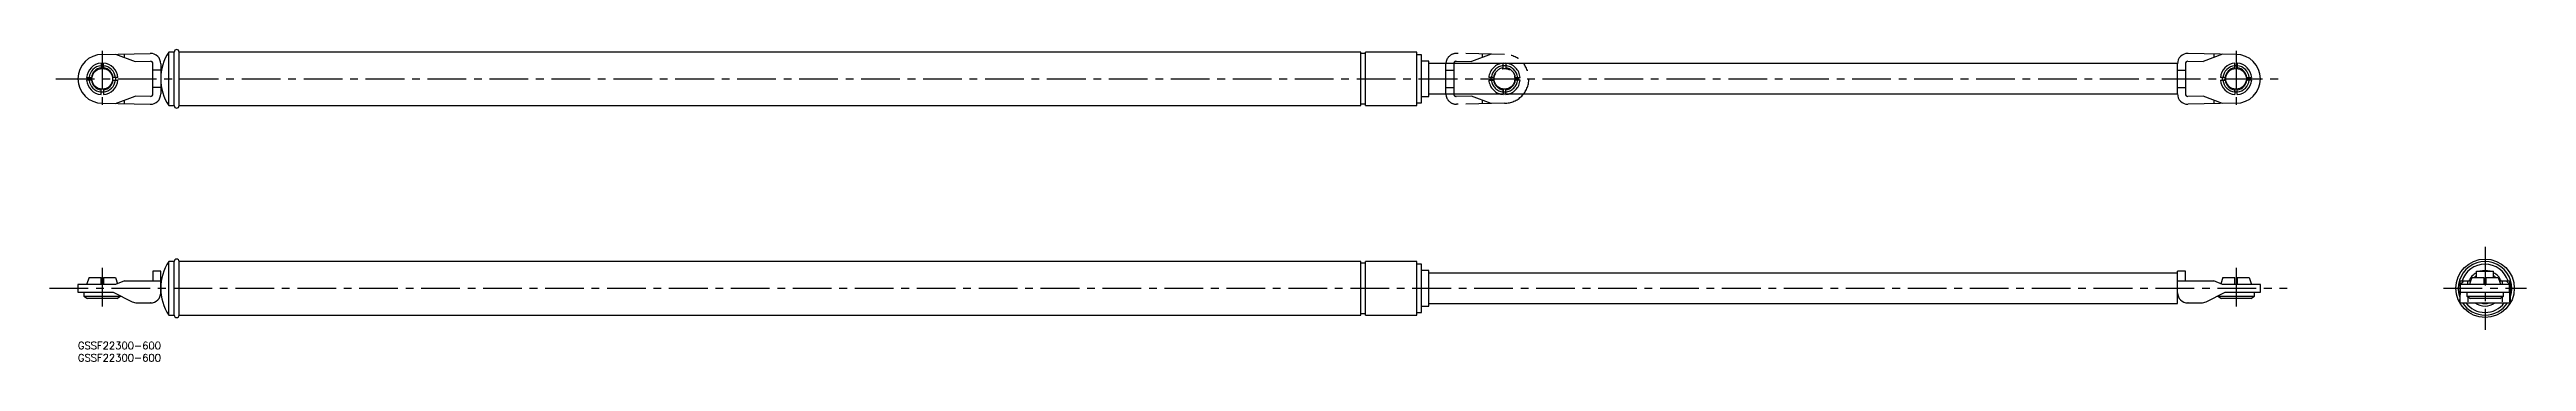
# Model space of a CAD drawing. Extents: x -12 to 1004, y -8 to 120.
import ezdxf

# ---------------------------------------------------------------- set-up
doc = ezdxf.new("R2010")
doc.units = 0
doc.header["$LTSCALE"] = 0.5
doc.linetypes.add('CENTER', pattern=[50.8, 31.75, -6.35, 6.35, -6.35])
doc.linetypes.add('PHANTOM', pattern=[63.5, 31.75, -6.35, 6.35, -6.35, 6.35, -6.35])
for name, color, linetype in [('MSM_CENTER', 1, 'CENTER'), ('MSM_CONTINUOUS', 7, 'CONTINUOUS'), ('MSM_IMAGINARY', 6, 'PHANTOM'), ('MSM_PART_NUMBER', 7, 'CONTINUOUS')]:
    doc.layers.add(name, color=color, linetype=linetype)
doc.styles.get("Standard").update_dxf_attribs({"font": 'txt.shx', "height": 3, "bigfont": 'bigfont.shx'})

msp = doc.modelspace()

# ---------------------------------------------------------------- linework, layer by layer
at = {"layer": 'MSM_CENTER'}
for p, q in [((10, 119.4), (10, 96.5)), ((10, 119.4), (10, 96.5)), ((885, 119.4), (885, 96.5)), ((885, 119.4), (885, 96.5)), ((-9, 107.9), (904.1, 107.9)), ((987.1, 39), (987.1, 5)), ((-11.6, 22), (905.9, 22)), ((10, 30.4), (10, 13.8)), ((885, 30.4), (885, 13.8)), ((970.1, 22), (1004.1, 22))]:
    msp.add_line(p, q, dxfattribs=at)
at = {"layer": 'MSM_CONTINUOUS'}
for p, q in [((9.5, 114.3), (9.5, 112.1)), ((9.5, 114.3), (9.5, 112.1)), ((9.5, 113.4), (10, 113.4)), ((9.5, 113.4), (10, 113.4)), ((9.5, 113.3), (9.5, 112.4)), ((9.5, 113.3), (9.5, 112.4)), ((9.6, 113.4), (10, 113.4)), ((9.6, 113.4), (10, 113.4)), ((10, 117.9), (29.7, 118.3)), ((10, 113.4), (10.5, 113.4)), ((10, 113.4), (10.5, 113.4)), ((10, 113.4), (10.5, 113.4)), ((10, 113.4), (10.5, 113.4)), ((10.5, 112.1), (10.5, 114.3)), ((10.5, 112.1), (10.5, 114.3)), ((10.5, 113.3), (10.5, 112.4)), ((10.5, 113.3), (10.5, 112.4)), ((15.5, 118), (23.5, 115)), ((19.1, 116.7), (19.1, 118.1)), ((23.5, 115), (29.8, 115.1)), ((30.8, 101.7), (30.8, 114.1)), ((34, 114.1), (34, 101.7)), ((39.5, 118.9), (37.3, 118.9)), ((37.3, 96.9), (37.3, 118.9)), ((39.5, 96.9), (39.5, 118.9)), ((526.1, 118.9), (41.5, 118.9)), ((41.5, 96.9), (41.5, 118.9)), ((526.1, 96.9), (526.1, 118.9)), ((528, 118.3), (526.1, 118.3)), ((549, 118.9), (528, 118.9)), ((528, 96.9), (528, 118.9)), ((549, 96.9), (549, 118.9)), ((551, 117.8), (549, 117.8)), ((551, 98), (551, 117.8)), ((554, 115.2), (551, 115.2)), ((554, 100.6), (554, 115.2)), ((861, 114.2), (554, 114.2)), ((861, 101.7), (861, 114.1)), ((864.2, 114.1), (864.2, 101.7)), ((865.2, 115.1), (871.5, 115)), ((885, 117.9), (865.3, 118.3)), ((879.5, 118), (871.5, 115)), ((875.9, 118.1), (875.9, 116.7)), ((884.5, 112.1), (884.5, 114.3)), ((884.5, 112.1), (884.5, 114.3)), ((884.5, 113.4), (885, 113.4)), ((884.5, 113.4), (885, 113.4)), ((884.5, 113.4), (885, 113.4)), ((884.5, 113.4), (885, 113.4)), ((885, 113.4), (885.5, 113.4)), ((885, 113.4), (885.5, 113.4)), ((885, 113.4), (885.5, 113.4)), ((885, 113.4), (885.5, 113.4)), ((885.5, 114.3), (885.5, 112.1)), ((885.5, 114.3), (885.5, 113.3)), ((885.5, 114.3), (885.5, 112.1)), ((3.6, 108.4), (5.8, 108.4)), ((5.8, 107.4), (3.6, 107.4)), ((5.8, 107.4), (3.6, 107.4)), ((4.5, 107.9), (4.5, 108.4)), ((4.5, 107.9), (4.5, 108.4)), ((4.5, 107.9), (4.5, 108.4)), ((4.5, 107.9), (4.5, 108.4)), ((4.5, 107.5), (4.5, 107.9)), ((4.5, 107.4), (4.5, 107.9)), ((4.5, 107.5), (4.5, 107.9)), ((4.5, 107.4), (4.5, 107.9)), ((9.5, 101.5), (9.5, 103.7)), ((9.5, 101.5), (9.5, 103.7)), ((9.5, 101.5), (9.5, 102.5)), ((10, 102.4), (9.5, 102.4)), ((10, 102.4), (9.5, 102.4)), ((10, 102.4), (9.5, 102.4)), ((10, 102.4), (9.5, 102.4)), ((10.5, 102.4), (10, 102.4)), ((10.5, 102.4), (10, 102.4)), ((10.5, 102.4), (10, 102.4)), ((10.5, 102.4), (10, 102.4)), ((10.5, 103.7), (10.5, 101.5)), ((10.5, 103.7), (10.5, 101.5)), ((16.4, 108.4), (14.2, 108.4)), ((14.2, 107.4), (16.4, 107.4)), ((14.2, 107.4), (16.4, 107.4)), ((15.5, 108.4), (15.5, 107.9)), ((15.5, 108.4), (15.5, 107.9)), ((15.5, 108.4), (15.5, 107.9)), ((15.5, 108.4), (15.5, 107.9)), ((15.5, 107.9), (15.5, 107.4)), ((15.5, 107.9), (15.5, 107.4)), ((15.5, 107.9), (15.5, 107.4)), ((15.5, 107.9), (15.5, 107.4)), ((34, 111.4), (30.8, 111.4)), ((34, 104.4), (30.8, 104.4)), ((554, 101.7), (861, 101.7)), ((861, 111.4), (864.2, 111.4)), ((861, 104.4), (864.2, 104.4)), ((880.8, 108.4), (878.6, 108.4)), ((880.8, 108.4), (878.6, 108.4)), ((878.6, 107.4), (880.8, 107.4)), ((879.5, 107.9), (879.5, 108.4)), ((879.5, 107.9), (879.5, 108.4)), ((879.5, 107.9), (879.5, 108.4)), ((879.5, 107.9), (879.5, 108.4)), ((879.5, 107.4), (879.5, 107.9)), ((879.5, 107.4), (879.5, 107.9)), ((879.5, 107.4), (879.5, 107.9)), ((879.5, 107.4), (879.5, 107.9)), ((884.5, 103.7), (884.5, 101.5)), ((884.5, 103.7), (884.5, 101.5)), ((884.5, 102.5), (884.5, 103.4)), ((884.5, 102.5), (884.5, 103.4)), ((885, 102.4), (884.5, 102.4)), ((885, 102.4), (884.5, 102.4)), ((885, 102.4), (884.5, 102.4)), ((885, 102.4), (884.5, 102.4)), ((885.4, 102.4), (885, 102.4)), ((885.5, 102.4), (885, 102.4)), ((885.4, 102.4), (885, 102.4)), ((885.5, 102.4), (885, 102.4)), ((885.5, 101.5), (885.5, 103.7)), ((885.5, 101.5), (885.5, 103.7)), ((885.5, 102.5), (885.5, 103.4)), ((885.5, 102.5), (885.5, 103.4)), ((889.2, 108.4), (891.4, 108.4)), ((889.2, 108.4), (891.4, 108.4)), ((891.4, 107.4), (889.2, 107.4)), ((890.5, 108.4), (890.5, 107.9)), ((890.5, 108.4), (890.5, 107.9)), ((890.5, 108.4), (890.5, 107.9)), ((890.5, 108.4), (890.5, 107.9)), ((890.5, 107.9), (890.5, 107.4)), ((890.5, 107.9), (890.5, 107.4)), ((890.5, 107.9), (890.5, 107.4)), ((890.5, 107.9), (890.5, 107.4)), ((10, 97.9), (29.7, 97.5)), ((15.5, 97.8), (23.5, 100.8)), ((19.1, 97.7), (19.1, 99.2)), ((29.8, 100.7), (23.5, 100.8)), ((37.3, 96.9), (39.5, 96.9)), ((41.5, 96.9), (526.1, 96.9)), ((526.1, 97.6), (528, 97.6)), ((528, 96.9), (549, 96.9)), ((549, 98), (551, 98)), ((551, 100.6), (554, 100.6)), ((871.5, 100.8), (865.2, 100.7)), ((885, 97.9), (865.3, 97.5)), ((879.5, 97.8), (871.5, 100.8)), ((875.9, 99.2), (875.9, 97.7)), ((39.5, 33), (37.3, 33)), ((37.3, 11), (37.3, 33)), ((39.5, 11), (39.5, 33)), ((526.1, 33), (41.5, 33)), ((41.5, 11), (41.5, 33)), ((526.1, 11), (526.1, 33)), ((528, 32.3), (526.1, 32.3)), ((549, 33), (528, 33)), ((528, 11), (528, 33)), ((549, 11), (549, 33)), ((551, 31.9), (549, 31.9)), ((551, 12.1), (551, 31.9)), ((0, 23.6), (0, 20.4)), ((15.5, 23.6), (0, 23.6)), ((0, 20.4), (14.5, 20.4)), ((2.5, 20.4), (2.5, 18.8)), ((4.6, 26.4), (3.6, 23.6)), ((4.6, 26.4), (9.5, 26.4)), ((9.5, 23.6), (9.5, 26.4)), ((10.5, 26.4), (15.4, 26.4)), ((10.5, 26.4), (10.5, 23.6)), ((14.5, 20.4), (22.3, 16.5)), ((15.4, 26.4), (16.3, 23.9)), ((19.1, 25), (15.5, 23.6)), ((19.1, 25), (34, 25)), ((34, 29), (30.8, 29)), ((30.8, 29), (30.8, 25)), ((34, 20.2), (34, 29)), ((554, 29.3), (551, 29.3)), ((554, 14.7), (554, 29.3)), ((861, 28.2), (554, 28.2)), ((864.2, 29), (861, 29)), ((861, 15.8), (861, 29)), ((861, 25), (875.9, 25)), ((864.2, 25), (864.2, 29)), ((872.7, 16.5), (880.5, 20.4)), ((879.5, 23.6), (875.9, 25)), ((879.6, 26.4), (878.7, 23.9)), ((895, 23.6), (879.5, 23.6)), ((879.6, 26.4), (884.5, 26.4)), ((880.5, 20.4), (895, 20.4)), ((884.5, 23.6), (884.5, 26.4)), ((885.5, 26.4), (890.4, 26.4)), ((885.5, 26.4), (885.5, 23.6)), ((890.4, 26.4), (891.4, 23.6)), ((892.5, 18.8), (892.5, 20.4)), ((895, 20.4), (895, 23.6)), ((976.7, 25), (976.7, 16)), ((976.7, 25), (981.2, 25)), ((976.7, 25), (976.7, 25)), ((976.8, 16.5), (977, 20.4)), ((977, 23.6), (976.9, 25)), ((978.3, 25), (977, 23.6)), ((997.2, 23.6), (977, 23.6)), ((977, 20.4), (997.2, 20.4)), ((977.1, 20.4), (977.1, 23.6)), ((979.6, 20.4), (979.6, 18.8)), ((980, 23.6), (980, 25)), ((981, 24.5), (980.7, 23.6)), ((981.7, 26.4), (981, 24.5)), ((981.7, 26.4), (986.6, 26.4)), ((983.6, 26.4), (983.6, 29)), ((983.6, 29), (990.6, 29)), ((986.6, 26.4), (986.6, 23.6)), ((987.6, 26.4), (992.5, 26.4)), ((987.6, 23.6), (987.6, 26.4)), ((990.6, 26.4), (990.6, 29)), ((992.5, 26.4), (993.2, 24.5)), ((993, 25), (997.5, 25)), ((993.2, 24.5), (993.5, 23.6)), ((994.2, 23.6), (994.2, 25)), ((994.6, 18.8), (994.6, 20.4)), ((995.8, 25), (997.2, 23.6)), ((997.1, 20.4), (997.1, 23.6)), ((997.2, 23.6), (997.3, 25)), ((997.3, 16.5), (997.2, 20.4)), ((997.5, 16), (997.5, 25)), ((997.5, 25), (997.5, 25)), ((2.5, 18.8), (4, 17.8)), ((2.5, 18.8), (17.5, 18.8)), ((16, 17.8), (4, 17.8)), ((16, 17.8), (17.5, 18.8)), ((17.5, 18.8), (17.5, 18.9)), ((24.2, 16), (29.7, 16)), ((29.8, 16), (29.7, 16)), ((37.3, 11), (39.5, 11)), ((41.5, 11), (526.1, 11)), ((526.1, 11.6), (528, 11.6)), ((528, 11), (549, 11)), ((549, 12.1), (551, 12.1)), ((551, 14.7), (554, 14.7)), ((554, 15.8), (861, 15.8)), ((865.3, 16), (865.2, 16)), ((865.3, 16), (870.8, 16)), ((877.5, 18.9), (877.5, 18.8)), ((877.5, 18.8), (879, 17.8)), ((877.5, 18.8), (892.5, 18.8)), ((891, 17.8), (879, 17.8)), ((891, 17.8), (892.5, 18.8)), ((976.7, 16), (997.5, 16)), ((976.7, 16), (976.7, 16)), ((976.8, 16.4), (976.8, 16.5)), ((976.8, 16.3), (976.8, 16.4)), ((976.8, 16.4), (976.8, 16.4)), ((976.8, 16.2), (976.8, 16.3)), ((976.8, 16.3), (976.8, 16.3)), ((976.8, 16.3), (976.8, 16.3)), ((976.8, 16.3), (976.8, 16.3)), ((976.8, 16.1), (976.8, 16.2)), ((976.8, 16.2), (976.8, 16.2)), ((976.8, 16.2), (976.8, 16.2)), ((976.8, 16), (976.8, 16.1)), ((976.8, 16.1), (976.8, 16.1)), ((976.8, 16.1), (976.8, 16.1)), ((976.8, 16.1), (976.8, 16.1)), ((976.8, 16.1), (976.8, 16.1)), ((976.8, 16.1), (976.8, 16.1)), ((976.8, 16), (976.8, 16)), ((976.8, 16), (976.8, 16)), ((976.8, 16), (976.8, 16)), ((976.8, 16), (976.8, 16)), ((976.8, 16), (976.8, 16)), ((976.8, 16), (976.8, 16)), ((976.8, 16), (976.8, 16)), ((979.6, 18.8), (981.1, 17.8)), ((979.6, 18.8), (994.6, 18.8)), ((980.1, 18.4), (980, 16.5)), ((993.1, 17.8), (981.1, 17.8)), ((993.1, 17.8), (994.6, 18.8)), ((994.1, 18.4), (994.1, 16.5)), ((997.3, 16.5), (997.3, 16.4)), ((997.3, 16.4), (997.3, 16.4)), ((997.3, 16.4), (997.3, 16.3)), ((997.3, 16.3), (997.3, 16.3)), ((997.3, 16.3), (997.3, 16.3)), ((997.3, 16.3), (997.3, 16.3)), ((997.3, 16.3), (997.4, 16.2)), ((997.4, 16.2), (997.4, 16.2)), ((997.4, 16.2), (997.4, 16.2)), ((997.4, 16.2), (997.4, 16.1)), ((997.4, 16.1), (997.4, 16.1)), ((997.4, 16.1), (997.4, 16.1)), ((997.4, 16.1), (997.4, 16.1)), ((997.4, 16.1), (997.4, 16.1)), ((997.4, 16.1), (997.4, 16.1)), ((997.4, 16.1), (997.4, 16)), ((997.4, 16), (997.4, 16)), ((997.4, 16), (997.4, 16)), ((997.4, 16), (997.4, 16)), ((997.4, 16), (997.4, 16)), ((997.4, 16), (997.4, 16)), ((997.4, 16), (997.4, 16)), ((997.4, 16), (997.4, 16)), ((997.5, 16), (997.5, 16))]:
    msp.add_line(p, q, dxfattribs=at)
for centre, radius in [((10, 107.9), 4.25), ((10, 107.9), 4.25), ((885, 107.9), 4.25), ((987.1, 22), 12)]:
    msp.add_circle(centre, radius, dxfattribs=at)
for centre, radius, start, end in [((10, 107.9), 10, 90, 270), ((10, 107.9), 6.44, 94.4541, 175.5459), ((10, 107.9), 6.44, 94.4541, 175.5459), ((10, 107.9), 6.44, 94.4541, 175.5459), ((10, 107.9), 6.44, 94.4541, 175.5459), ((10, 107.9), 5.4, 95.3128, 174.6872), ((10, 107.9), 5.4, 95.3128, 174.6872), ((10, 107.9), 5.4, 95.3128, 174.6872), ((10, 107.9), 5.4, 95.3128, 174.6872), ((10, 107.9), 4.5, 96.3794, 173.6206), ((10, 107.9), 4.5, 96.3794, 173.6206), ((10, 107.9), 4.5, 96.3794, 173.6206), ((10, 107.9), 4.5, 96.3794, 173.6206), ((10, 107.9), 6.44, 4.4541, 85.5459), ((10, 107.9), 6.44, 4.4541, 85.5459), ((10, 107.9), 6.44, 4.4541, 85.5459), ((10, 107.9), 6.44, 4.4541, 85.5459), ((10, 107.9), 5.4, 5.3128, 84.6872), ((10, 107.9), 5.4, 5.3128, 84.6872), ((10, 107.9), 5.4, 5.3128, 84.6872), ((10, 107.9), 5.4, 5.3128, 84.6872), ((10, 107.9), 4.5, 6.3794, 83.6206), ((10, 107.9), 4.5, 6.3794, 83.6206), ((10, 107.9), 4.5, 6.3794, 83.6206), ((10, 107.9), 4.5, 6.3794, 83.6206), ((29.8, 114.1), 4.2, 0, 91.1935), ((29.8, 114.1), 1, 0, 91.1935), ((54, 107.9), 20, 146.633, 213.367), ((40.5, 118.9), 1, 0, 180), ((865.2, 114.1), 4.2, 88.8065, 180), ((865.2, 114.1), 1, 88.8065, 180), ((885, 107.9), 6.44, 94.4541, 175.5459), ((885, 107.9), 6.44, 94.4541, 175.5459), ((885, 107.9), 6.44, 94.4541, 175.5459), ((885, 107.9), 6.44, 94.4541, 175.5459), ((885, 107.9), 5.4, 95.3128, 174.6872), ((885, 107.9), 5.4, 95.3128, 174.6872), ((885, 107.9), 5.4, 95.3128, 174.6872), ((885, 107.9), 5.4, 95.3128, 174.6872), ((885, 107.9), 4.5, 96.3794, 173.6206), ((885, 107.9), 4.5, 96.3794, 173.6206), ((885, 107.9), 4.5, 96.3794, 173.6206), ((885, 107.9), 4.5, 96.3794, 173.6206), ((885, 107.9), 10, 270, 90), ((885, 107.9), 6.44, 4.4541, 85.5459), ((885, 107.9), 6.44, 4.4541, 85.5459), ((885, 107.9), 6.44, 4.4541, 85.5459), ((885, 107.9), 6.44, 4.4541, 85.5459), ((885, 107.9), 5.4, 5.3128, 84.6872), ((885, 107.9), 5.4, 5.3128, 84.6872), ((885, 107.9), 5.4, 5.3128, 84.6872), ((885, 107.9), 5.4, 5.3128, 84.6872), ((885, 107.9), 4.5, 6.3794, 83.6206), ((885, 107.9), 4.5, 6.3794, 83.6206), ((885, 107.9), 4.5, 6.3794, 83.6206), ((885, 107.9), 4.5, 6.3794, 83.6206), ((10, 107.9), 6.44, 184.4541, 265.5459), ((10, 107.9), 6.44, 184.4541, 265.5459), ((10, 107.9), 6.44, 184.4541, 265.5459), ((10, 107.9), 6.44, 184.4541, 265.5459), ((10, 107.9), 5.4, 185.3128, 264.6872), ((10, 107.9), 5.4, 185.3128, 264.6872), ((10, 107.9), 5.4, 185.3128, 264.6872), ((10, 107.9), 5.4, 185.3128, 264.6872), ((10, 107.9), 4.5, 186.3794, 263.6206), ((10, 107.9), 4.5, 186.3794, 263.6206), ((10, 107.9), 4.5, 186.3794, 263.6206), ((10, 107.9), 4.5, 186.3794, 263.6206), ((10, 107.9), 4.5, 276.3794, 353.6206), ((10, 107.9), 5.4, 275.3128, 354.6872), ((10, 107.9), 6.44, 274.4541, 355.5459), ((10, 107.9), 4.5, 276.3794, 353.6206), ((10, 107.9), 5.4, 275.3128, 354.6872), ((10, 107.9), 6.44, 274.4541, 355.5459), ((10, 107.9), 4.5, 276.3794, 353.6206), ((10, 107.9), 5.4, 275.3128, 354.6872), ((10, 107.9), 6.44, 274.4541, 355.5459), ((10, 107.9), 4.5, 276.3794, 353.6206), ((10, 107.9), 5.4, 275.3128, 354.6872), ((10, 107.9), 6.44, 274.4541, 355.5459), ((29.8, 101.7), 4.2, 268.8065, 0), ((29.8, 101.7), 1, 268.8065, 0), ((865.2, 101.7), 4.2, 180, 271.1935), ((865.2, 101.7), 1, 180, 271.1935), ((885, 107.9), 6.44, 184.4541, 265.5459), ((885, 107.9), 6.44, 184.4541, 265.5459), ((885, 107.9), 6.44, 184.4541, 265.5459), ((885, 107.9), 6.44, 184.4541, 265.5459), ((885, 107.9), 5.4, 185.3128, 264.6872), ((885, 107.9), 5.4, 185.3128, 264.6872), ((885, 107.9), 5.4, 185.3128, 264.6872), ((885, 107.9), 5.4, 185.3128, 264.6872), ((885, 107.9), 4.5, 186.3794, 263.6206), ((885, 107.9), 6.44, 274.4541, 355.5459), ((885, 107.9), 5.4, 275.3128, 354.6872), ((885, 107.9), 4.5, 276.3794, 353.6206), ((885, 107.9), 6.44, 274.4541, 355.5459), ((885, 107.9), 5.4, 275.3128, 354.6872), ((885, 107.9), 4.5, 276.3794, 353.6206), ((885, 107.9), 6.44, 274.4541, 355.5459), ((885, 107.9), 5.4, 275.3128, 354.6872), ((885, 107.9), 4.5, 276.3794, 353.6206), ((885, 107.9), 6.44, 274.4541, 355.5459), ((885, 107.9), 5.4, 275.3128, 354.6872), ((885, 107.9), 4.5, 276.3794, 353.6206), ((40.5, 96.9), 1, 180, 0), ((54, 22), 20, 146.633, 213.367), ((40.5, 33), 1, 0, 180), ((987.1, 22), 11, 341.1749, 198.8251), ((987.1, 22), 9.9, 17.6397, 162.3603), ((987.1, 22), 7.3, 118.6496, 155.7349), ((987.1, 22), 6.25, 124.0558, 135.2512), ((987.1, 22), 7.3, 73.517, 106.483), ((987.1, 22), 7.3, 24.2651, 61.3504), ((987.1, 22), 6.25, 44.7488, 55.9442), ((24.2, 20.2), 4.2, 243.0341, 270), ((29.8, 20.2), 4.2, 270, 0), ((40.5, 11), 1, 180, 0), ((865.2, 20.2), 4.2, 180, 270), ((870.8, 20.2), 4.2, 270, 296.9659), ((987.1, 22), 11, 213.0557, 326.9443), ((987.1, 22), 9.9, 217.3052, 322.6948), ((987.1, 22), 7.3, 235.2772, 304.7228), ((987.1, 22), 6.25, 253.7398, 286.2602)]:
    msp.add_arc(centre, radius, start, end, dxfattribs=at)
at = {"layer": 'MSM_IMAGINARY'}
for p, q in [((561, 101.7), (561, 114.1)), ((564.2, 114.1), (564.2, 101.7)), ((565.2, 115.1), (571.5, 115)), ((585, 117.9), (565.3, 118.3)), ((579.5, 118), (571.5, 115)), ((575.9, 118.1), (575.9, 116.7)), ((584.5, 112.1), (584.5, 114.3)), ((584.5, 112.1), (584.5, 114.3)), ((584.5, 113.4), (585, 113.4)), ((584.5, 113.4), (585, 113.4)), ((584.5, 113.4), (585, 113.4)), ((584.5, 113.4), (585, 113.4)), ((585, 113.4), (585.5, 113.4)), ((585, 113.4), (585.5, 113.4)), ((585, 113.4), (585.5, 113.4)), ((585, 113.4), (585.5, 113.4)), ((585.5, 114.3), (585.5, 112.1)), ((585.5, 114.3), (585.5, 113.3)), ((585.5, 114.3), (585.5, 112.1)), ((561, 111.4), (564.2, 111.4)), ((561, 104.4), (564.2, 104.4)), ((580.8, 108.4), (578.6, 108.4)), ((580.8, 108.4), (578.6, 108.4)), ((578.6, 107.4), (580.8, 107.4)), ((579.5, 107.9), (579.5, 108.4)), ((579.5, 107.9), (579.5, 108.4)), ((579.5, 107.9), (579.5, 108.4)), ((579.5, 107.9), (579.5, 108.4)), ((579.5, 107.4), (579.5, 107.9)), ((579.5, 107.4), (579.5, 107.9)), ((579.5, 107.4), (579.5, 107.9)), ((579.5, 107.4), (579.5, 107.9)), ((584.5, 103.7), (584.5, 101.5)), ((584.5, 103.7), (584.5, 101.5)), ((584.5, 102.5), (584.5, 103.4)), ((584.5, 102.5), (584.5, 103.4)), ((585, 102.4), (584.5, 102.4)), ((585, 102.4), (584.5, 102.4)), ((585, 102.4), (584.5, 102.4)), ((585, 102.4), (584.5, 102.4)), ((585.4, 102.4), (585, 102.4)), ((585.5, 102.4), (585, 102.4)), ((585.4, 102.4), (585, 102.4)), ((585.5, 102.4), (585, 102.4)), ((585.5, 101.5), (585.5, 103.7)), ((585.5, 101.5), (585.5, 103.7)), ((585.5, 102.5), (585.5, 103.4)), ((585.5, 102.5), (585.5, 103.4)), ((589.2, 108.4), (591.4, 108.4)), ((589.2, 108.4), (591.4, 108.4)), ((591.4, 107.4), (589.2, 107.4)), ((590.5, 108.4), (590.5, 107.9)), ((590.5, 108.4), (590.5, 107.9)), ((590.5, 108.4), (590.5, 107.9)), ((590.5, 108.4), (590.5, 107.9)), ((590.5, 107.9), (590.5, 107.4)), ((590.5, 107.9), (590.5, 107.4)), ((590.5, 107.9), (590.5, 107.4)), ((590.5, 107.9), (590.5, 107.4)), ((571.5, 100.8), (565.2, 100.7)), ((585, 97.9), (565.3, 97.5)), ((579.5, 97.8), (571.5, 100.8)), ((575.9, 99.2), (575.9, 97.7))]:
    msp.add_line(p, q, dxfattribs=at)
msp.add_circle((585, 107.9), 4.25, dxfattribs=at)
for centre, radius, start, end in [((565.2, 114.1), 4.2, 88.8065, 180), ((565.2, 114.1), 1, 88.8065, 180), ((585, 107.9), 6.44, 94.4541, 175.5459), ((585, 107.9), 6.44, 94.4541, 175.5459), ((585, 107.9), 6.44, 94.4541, 175.5459), ((585, 107.9), 6.44, 94.4541, 175.5459), ((585, 107.9), 5.4, 95.3128, 174.6872), ((585, 107.9), 5.4, 95.3128, 174.6872), ((585, 107.9), 5.4, 95.3128, 174.6872), ((585, 107.9), 5.4, 95.3128, 174.6872), ((585, 107.9), 4.5, 96.3794, 173.6206), ((585, 107.9), 4.5, 96.3794, 173.6206), ((585, 107.9), 4.5, 96.3794, 173.6206), ((585, 107.9), 4.5, 96.3794, 173.6206), ((585, 107.9), 10, 270, 90), ((585, 107.9), 6.44, 4.4541, 85.5459), ((585, 107.9), 6.44, 4.4541, 85.5459), ((585, 107.9), 6.44, 4.4541, 85.5459), ((585, 107.9), 6.44, 4.4541, 85.5459), ((585, 107.9), 5.4, 5.3128, 84.6872), ((585, 107.9), 5.4, 5.3128, 84.6872), ((585, 107.9), 5.4, 5.3128, 84.6872), ((585, 107.9), 5.4, 5.3128, 84.6872), ((585, 107.9), 4.5, 6.3794, 83.6206), ((585, 107.9), 4.5, 6.3794, 83.6206), ((585, 107.9), 4.5, 6.3794, 83.6206), ((585, 107.9), 4.5, 6.3794, 83.6206), ((565.2, 101.7), 4.2, 180, 271.1935), ((565.2, 101.7), 1, 180, 271.1935), ((585, 107.9), 6.44, 184.4541, 265.5459), ((585, 107.9), 6.44, 184.4541, 265.5459), ((585, 107.9), 6.44, 184.4541, 265.5459), ((585, 107.9), 6.44, 184.4541, 265.5459), ((585, 107.9), 5.4, 185.3128, 264.6872), ((585, 107.9), 5.4, 185.3128, 264.6872), ((585, 107.9), 5.4, 185.3128, 264.6872), ((585, 107.9), 5.4, 185.3128, 264.6872), ((585, 107.9), 4.5, 186.3794, 263.6206), ((585, 107.9), 6.44, 274.4541, 355.5459), ((585, 107.9), 5.4, 275.3128, 354.6872), ((585, 107.9), 4.5, 276.3794, 353.6206), ((585, 107.9), 6.44, 274.4541, 355.5459), ((585, 107.9), 5.4, 275.3128, 354.6872), ((585, 107.9), 4.5, 276.3794, 353.6206), ((585, 107.9), 6.44, 274.4541, 355.5459), ((585, 107.9), 5.4, 275.3128, 354.6872), ((585, 107.9), 4.5, 276.3794, 353.6206), ((585, 107.9), 6.44, 274.4541, 355.5459), ((585, 107.9), 5.4, 275.3128, 354.6872), ((585, 107.9), 4.5, 276.3794, 353.6206)]:
    msp.add_arc(centre, radius, start, end, dxfattribs=at)

# ---------------------------------------------------------------- texts
at = {"layer": 'MSM_PART_NUMBER', "char_height": 3, "width": 121.094, "attachment_point": 1}
for insert in [(0, 0), (0, -5)]:
    msp.add_mtext('{GSSF22300-600}', dxfattribs=dict(at, insert=insert))

doc.saveas('drawing.dxf')
